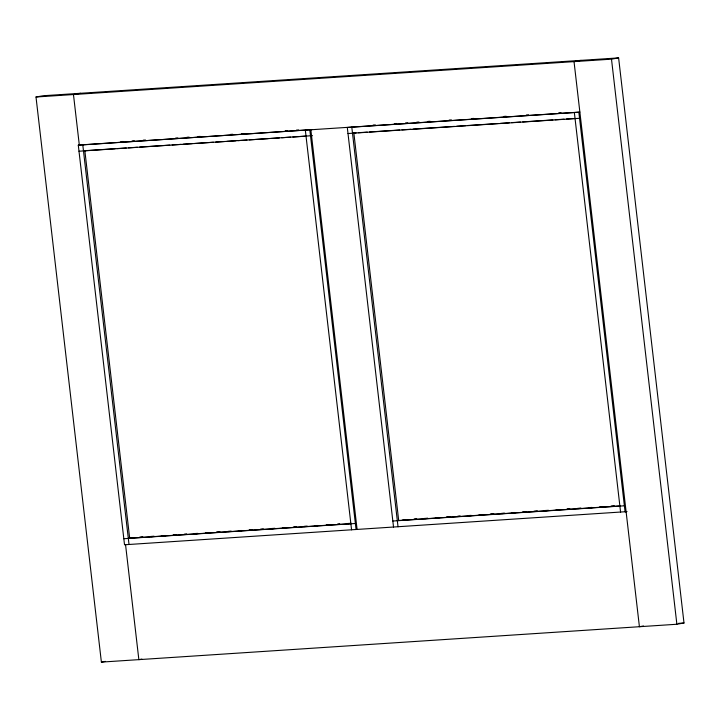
<?xml version="1.0" encoding="UTF-8"?>
<svg xmlns="http://www.w3.org/2000/svg" width="720" height="720" viewBox="0 0 720 720"><rect width="100%" height="100%" fill="white"/><g stroke="black" fill="none" stroke-linecap="round" stroke-linejoin="round"><path stroke-width="1.08" d="M36 97.002L43.119 95.751L618.615 57.897L684 622.998L676.881 624.249L101.385 662.103L36 97.002L611.496 59.157L618.615 57.897M80.586 93.285L73.467 94.545L79.308 144.999L579.87 112.077M626.103 511.677L124.524 544.779L78.291 145.179L80.226 144.837M581.148 60.363L574.029 61.614L639.414 626.715L643.482 625.995M83.484 150.93L85.293 150.615M78.291 145.179L311.769 129.609M312.471 135.657L78.984 151.227M352.503 133.236L354.312 132.921M128.322 538.425L131.931 537.786M397.332 520.731L399.141 520.416M627.021 511.515L625.086 511.857L578.853 112.248L347.301 127.485L393.534 527.085M101.385 662.103L105.453 661.383M141.903 659.097L138.852 659.637L125.541 544.599M120.879 141.624L123.12 141.48M132.066 140.895L134.298 140.742M143.244 140.157L145.485 140.013M175.68 138.024L177.912 137.871M186.867 137.286L189.099 137.142M198.045 136.548L200.286 136.404M230.481 134.415L232.713 134.271M241.659 133.686L243.9 133.533M285.282 130.815L287.514 130.671M296.46 130.077L298.701 129.933M373.122 125.037L375.354 124.893M394.371 123.642L396.603 123.489M405.549 122.904L407.79 122.76M416.736 122.166L418.968 122.022M427.914 121.428L430.155 121.284M449.163 120.033L451.404 119.889M471.537 118.566L473.769 118.413M503.964 116.433L506.205 116.28M526.338 114.957L528.57 114.813M558.765 112.824L561.006 112.68M115.038 148.707L84.843 150.696L129.672 538.191L351.117 523.62M117.27 148.563L126.225 147.969M128.457 147.825L137.403 147.24M139.644 147.087L169.839 145.107M172.071 144.954L181.026 144.369M183.258 144.225L192.204 143.631M194.445 143.487L213.453 142.236M215.694 142.092L224.64 141.498M226.872 141.354L235.827 140.769M238.059 140.616L247.005 140.031M249.237 139.878L268.254 138.627M270.486 138.483L279.441 137.898M281.673 137.745L290.619 137.16M292.86 137.016L306.279 136.134M356.094 132.858L353.853 133.002L398.691 520.497L620.127 505.926M358.326 132.705L367.281 132.12M369.513 131.976L399.708 129.987M401.949 129.843L410.895 129.249M413.127 129.105L454.509 126.378M456.741 126.234L465.696 125.649M467.928 125.496L498.132 123.516M500.364 123.363L509.31 122.778M511.542 122.634L520.497 122.04M522.729 121.896L552.924 119.907M555.165 119.763L564.111 119.169M566.343 119.025L575.298 118.44M348.003 133.533L579.555 118.305M139.554 537.192L142.902 536.967M150.732 536.454L154.089 536.229M161.919 535.716L165.276 535.5M173.097 534.987L176.454 534.762M184.284 534.249L186.525 534.096M194.346 533.583L197.703 533.367M205.533 532.854L208.89 532.629M216.72 532.116L220.068 531.891M227.898 531.378L231.255 531.162M239.085 530.64L241.317 530.496M249.147 529.983L252.504 529.758M260.334 529.245L263.691 529.029M271.521 528.507L274.869 528.291M282.699 527.778L284.94 527.625M293.886 527.04L296.118 526.896M303.948 526.374L307.305 526.158M315.135 525.645L317.367 525.492M326.313 524.907L329.67 524.682M337.5 524.169L339.741 524.025M347.562 523.512L350.919 523.287M402.975 519.867L405.207 519.714M414.153 519.129L416.394 518.985M424.224 518.463L427.581 518.247M435.402 517.734L438.759 517.509M446.589 516.996L449.946 516.771M457.776 516.258L460.008 516.114M467.838 515.601L471.195 515.376M479.025 514.863L482.373 514.638M490.203 514.125L493.56 513.909M501.39 513.387L504.747 513.171M512.577 512.658L514.809 512.505M522.639 511.992L525.996 511.776M533.826 511.254L537.174 511.038M545.004 510.525L548.361 510.3M556.191 509.787L559.548 509.562M567.369 509.049L569.61 508.905M577.44 508.392L580.797 508.167M588.618 507.654L591.975 507.429M599.805 506.916L603.162 506.7M610.992 506.178L614.34 505.962M140.553 537.327L142.668 537.183M151.254 536.616L153.486 536.472M161.307 535.959L165.771 535.662M173.592 535.149L175.833 535.005M183.654 534.492L187.002 534.267M194.823 533.754L198.18 533.529M206.001 533.016L208.233 532.872M216.054 532.359L219.402 532.134M228.339 531.549L230.58 531.405M238.401 530.883L241.749 530.667M249.57 530.154L251.802 530.001M260.748 529.416L262.98 529.272M270.801 528.759L274.149 528.534M283.086 527.949L285.327 527.805M293.148 527.283L296.496 527.067M304.317 526.554L306.549 526.401M315.495 525.816L317.727 525.672M326.664 525.078L328.896 524.934M337.716 524.358L339.831 524.214M348.3 523.656L351.468 523.449M403.218 520.047L405.333 519.903M413.802 519.354L416.97 519.138M424.737 518.634L428.085 518.409M435.906 517.896L439.263 517.68M447.084 517.158L449.316 517.014M457.137 516.501L460.485 516.276M468.306 515.763L471.663 515.547M479.484 515.034L482.832 514.809M490.653 514.296L494.01 514.071M501.831 513.558L504.063 513.414M511.884 512.901L515.232 512.676M523.053 512.163L526.41 511.947M534.231 511.434L537.579 511.209M545.4 510.696L548.757 510.471M556.578 509.958L558.81 509.814M566.631 509.301L569.979 509.076M577.8 508.563L581.157 508.347M588.978 507.825L592.326 507.609M600.147 507.096L603.504 506.871M610.965 506.385L614.142 506.178M123.822 538.722L355.374 523.494M392.841 521.028L624.384 505.8M678.492 623.358L684 622.998M611.496 59.157L676.881 624.249M574.353 112.545L620.586 512.145M351.801 127.188L398.034 526.788M310.851 129.771L357.084 529.371M309.834 129.942L356.067 529.551M305.343 130.239L351.576 529.839M82.782 144.882L129.015 544.482"/></g></svg>
